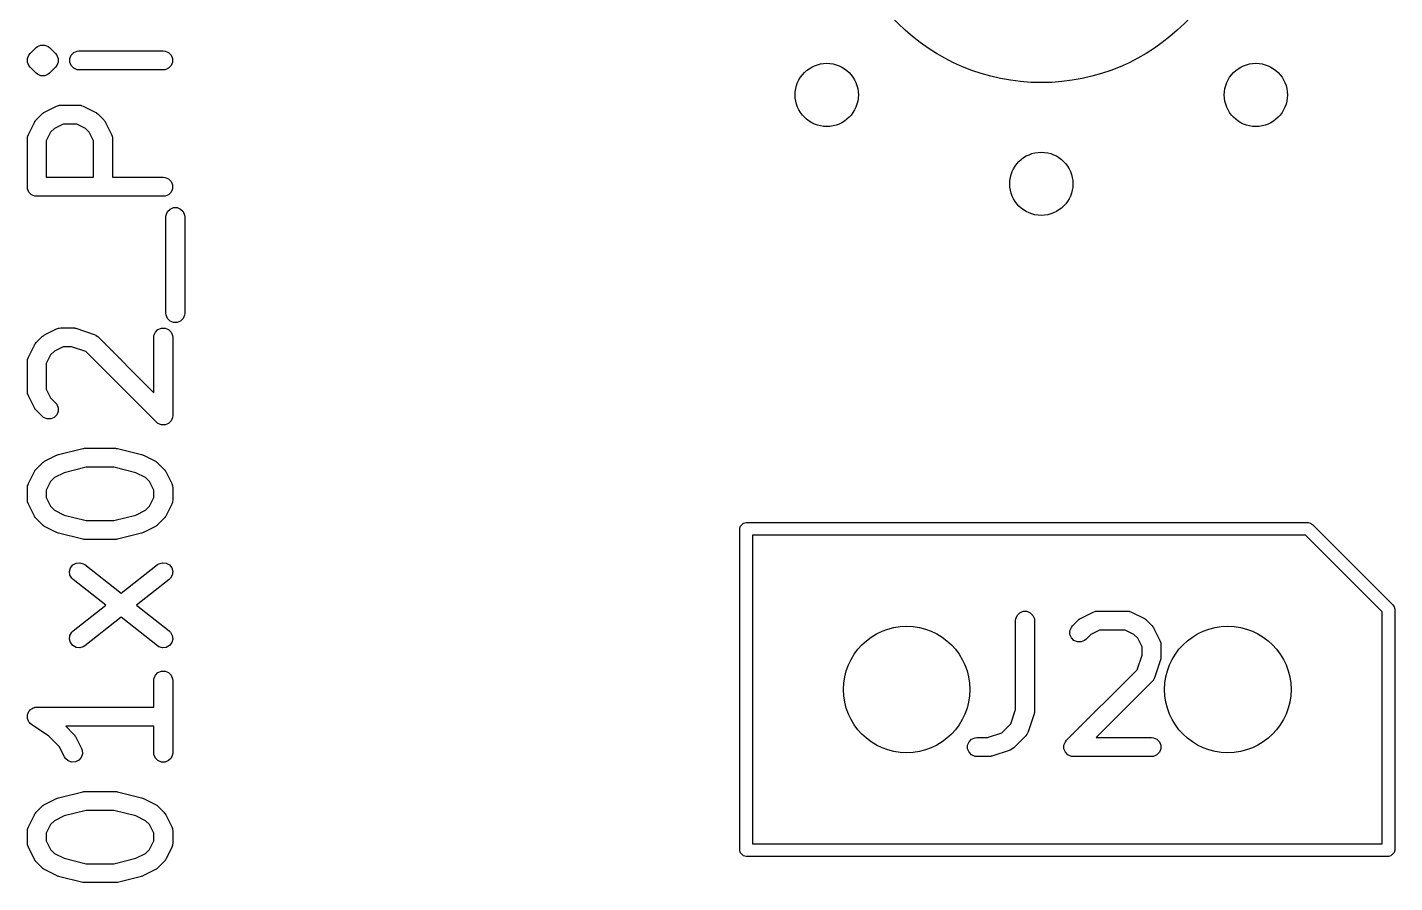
# Model space of a CAD drawing. Extents: x 2.68 to 10.38, y -4.66 to -2.29.
# Drawn here: x 2.6764 to 3.1022, y -2.8712 to -2.6048 of the extents above; entities that cross this region are included whole.
import ezdxf

# ---------------------------------------------------------------- set-up
doc = ezdxf.new("R2010")
doc.units = 0
doc.header["$MEASUREMENT"] = 0
doc.layers.add('BLACK', color=7, linetype='CONTINUOUS')

msp = doc.modelspace()

# ---------------------------------------------------------------- linework, layer by layer
at = {"layer": 'BLACK', "linetype": 'CONTINUOUS'}
for p, q in [((2.67643, -2.61453), (2.67687, -2.61347)), ((2.67687, -2.61347), (2.67724, -2.61302)), ((2.67724, -2.61302), (2.67911, -2.61115)), ((2.67911, -2.61115), (2.67956, -2.61078)), ((2.67956, -2.61078), (2.68062, -2.61034)), ((2.68062, -2.61034), (2.68177, -2.61034)), ((2.68177, -2.61034), (2.68284, -2.61078)), ((2.68284, -2.61078), (2.68329, -2.61115)), ((2.68329, -2.61115), (2.68516, -2.61302)), ((2.68516, -2.61302), (2.68553, -2.61347)), ((2.68553, -2.61347), (2.68567, -2.61381)), ((2.68567, -2.61381), (2.68597, -2.61453)), ((2.68955, -2.61453), (2.68999, -2.61347)), ((2.68999, -2.61347), (2.69081, -2.61266)), ((2.69081, -2.61266), (2.69187, -2.61221)), ((2.69187, -2.61221), (2.69245, -2.61216)), ((2.69245, -2.61216), (2.71869, -2.61216)), ((2.71869, -2.61216), (2.71927, -2.61221)), ((2.71927, -2.61221), (2.72033, -2.61266)), ((2.72033, -2.61266), (2.72115, -2.61347)), ((2.72115, -2.61347), (2.72159, -2.61453)), ((2.67643, -2.61569), (2.67643, -2.61453)), ((2.67687, -2.61675), (2.67643, -2.61569)), ((2.67724, -2.6172), (2.67687, -2.61675)), ((2.67911, -2.61907), (2.67724, -2.6172)), ((2.68516, -2.6172), (2.68329, -2.61907)), ((2.68553, -2.61675), (2.68516, -2.6172)), ((2.68597, -2.61569), (2.68553, -2.61675)), ((2.68597, -2.61453), (2.68597, -2.61569)), ((2.68955, -2.61569), (2.68955, -2.61453)), ((2.68999, -2.61675), (2.68955, -2.61569)), ((2.69081, -2.61757), (2.68999, -2.61675)), ((2.69187, -2.61801), (2.69081, -2.61757)), ((2.69245, -2.61806), (2.69187, -2.61801)), ((2.71869, -2.61806), (2.69245, -2.61806)), ((2.71927, -2.61801), (2.71869, -2.61806)), ((2.72033, -2.61757), (2.71927, -2.61801)), ((2.72115, -2.61675), (2.72033, -2.61757)), ((2.72159, -2.61569), (2.72115, -2.61675)), ((2.72159, -2.61453), (2.72159, -2.61569)), ((2.67956, -2.61944), (2.67911, -2.61907)), ((2.68062, -2.61988), (2.67956, -2.61944)), ((2.68177, -2.61988), (2.68062, -2.61988)), ((2.68062, -2.61988), (2.68062, -2.61988)), ((2.68284, -2.61944), (2.68177, -2.61988)), ((2.68329, -2.61907), (2.68284, -2.61944)), ((2.68135, -2.63147), (2.68143, -2.6314)), ((2.68143, -2.6314), (2.6815, -2.63137)), ((2.6815, -2.63137), (2.68175, -2.63122)), ((2.68175, -2.63122), (2.6855, -2.62934)), ((2.6855, -2.62934), (2.68604, -2.62914)), ((2.68604, -2.62914), (2.68615, -2.62913)), ((2.68615, -2.62913), (2.68625, -2.62909)), ((2.68625, -2.62909), (2.68682, -2.62903)), ((2.68682, -2.62903), (2.69245, -2.62903)), ((2.69245, -2.62903), (2.69302, -2.62909)), ((2.69302, -2.62909), (2.69312, -2.62913)), ((2.69312, -2.62913), (2.69323, -2.62914)), ((2.69323, -2.62914), (2.69377, -2.62934)), ((2.69377, -2.62934), (2.69752, -2.63122)), ((2.69752, -2.63122), (2.69776, -2.63137)), ((2.69776, -2.63137), (2.69784, -2.6314)), ((2.69784, -2.6314), (2.69792, -2.63147)), ((2.67668, -2.63816), (2.67856, -2.63441)), ((2.67856, -2.63441), (2.67871, -2.63416)), ((2.67871, -2.63416), (2.67874, -2.63409)), ((2.67874, -2.63409), (2.67881, -2.63401)), ((2.67881, -2.63401), (2.67887, -2.63392)), ((2.67887, -2.63392), (2.67892, -2.63387)), ((2.67892, -2.63387), (2.67911, -2.63365)), ((2.67911, -2.63365), (2.68099, -2.63177)), ((2.68099, -2.63177), (2.68121, -2.63158)), ((2.68121, -2.63158), (2.68126, -2.63153)), ((2.68126, -2.63153), (2.68135, -2.63147)), ((2.68752, -2.63494), (2.68482, -2.63628)), ((2.69175, -2.63494), (2.68752, -2.63494)), ((2.69445, -2.63628), (2.69175, -2.63494)), ((2.69792, -2.63147), (2.69801, -2.63153)), ((2.69801, -2.63153), (2.69806, -2.63158)), ((2.69806, -2.63158), (2.69828, -2.63177)), ((2.69828, -2.63177), (2.70016, -2.63365)), ((2.70016, -2.63365), (2.70034, -2.63387)), ((2.70034, -2.63387), (2.7004, -2.63392)), ((2.7004, -2.63392), (2.70046, -2.63401)), ((2.70046, -2.63401), (2.70053, -2.63409)), ((2.70053, -2.63409), (2.70056, -2.63416)), ((2.70056, -2.63416), (2.70071, -2.63441)), ((2.70071, -2.63441), (2.70259, -2.63816)), ((2.67637, -2.63948), (2.67643, -2.63891)), ((2.67637, -2.65448), (2.67637, -2.63948)), ((2.67643, -2.63891), (2.67647, -2.63881)), ((2.67647, -2.63881), (2.67648, -2.6387)), ((2.67648, -2.6387), (2.67668, -2.63816)), ((2.68363, -2.63748), (2.68228, -2.64018)), ((2.68482, -2.63628), (2.68363, -2.63748)), ((2.69564, -2.63748), (2.69445, -2.63628)), ((2.69699, -2.64018), (2.69564, -2.63748)), ((2.70259, -2.63816), (2.70279, -2.6387)), ((2.70279, -2.6387), (2.7028, -2.63881)), ((2.7028, -2.63881), (2.70284, -2.63891)), ((2.70284, -2.63891), (2.7029, -2.63948)), ((2.7029, -2.63948), (2.7029, -2.65153)), ((2.68228, -2.64018), (2.68228, -2.65153)), ((2.69699, -2.65153), (2.69699, -2.64018)), ((2.68228, -2.65153), (2.69699, -2.65153)), ((2.7029, -2.65153), (2.71869, -2.65153)), ((2.71869, -2.65153), (2.71927, -2.65158)), ((2.71927, -2.65158), (2.72033, -2.65203)), ((2.72033, -2.65203), (2.72115, -2.65284)), ((2.67643, -2.65506), (2.67637, -2.65448)), ((2.67687, -2.65612), (2.67643, -2.65506)), ((2.67768, -2.65694), (2.67687, -2.65612)), ((2.67875, -2.65738), (2.67768, -2.65694)), ((2.72033, -2.65694), (2.71927, -2.65738)), ((2.72115, -2.65612), (2.72033, -2.65694)), ((2.72115, -2.65284), (2.72159, -2.6539)), ((2.72159, -2.65506), (2.72115, -2.65612)), ((2.72159, -2.6539), (2.72159, -2.65506)), ((2.67932, -2.65743), (2.67875, -2.65738)), ((2.71869, -2.65743), (2.67932, -2.65743)), ((2.71927, -2.65738), (2.71869, -2.65743)), ((2.7208, -2.6614), (2.72187, -2.66096)), ((2.72187, -2.66096), (2.72302, -2.66096)), ((2.72302, -2.66096), (2.72408, -2.6614)), ((2.71949, -2.66385), (2.71955, -2.66328)), ((2.71949, -2.69385), (2.71949, -2.66385)), ((2.71955, -2.66328), (2.71999, -2.66221)), ((2.71999, -2.66221), (2.7208, -2.6614)), ((2.72408, -2.6614), (2.7249, -2.66221)), ((2.7249, -2.66221), (2.72534, -2.66328)), ((2.72534, -2.66328), (2.7254, -2.66385)), ((2.7254, -2.66385), (2.7254, -2.69385)), ((2.71955, -2.69443), (2.71949, -2.69385)), ((2.71999, -2.69549), (2.71955, -2.69443)), ((2.72534, -2.69443), (2.7249, -2.69549)), ((2.7254, -2.69385), (2.72534, -2.69443)), ((2.68175, -2.70058), (2.6855, -2.69871)), ((2.6855, -2.69871), (2.68604, -2.6985)), ((2.68604, -2.6985), (2.68615, -2.69849)), ((2.68615, -2.69849), (2.68625, -2.69845)), ((2.68625, -2.69845), (2.68682, -2.6984)), ((2.68682, -2.6984), (2.69057, -2.6984)), ((2.69057, -2.6984), (2.69086, -2.69843)), ((2.69086, -2.69843), (2.69094, -2.69842)), ((2.69094, -2.69842), (2.69104, -2.69844)), ((2.69104, -2.69844), (2.69115, -2.69845)), ((2.69115, -2.69845), (2.69122, -2.69848)), ((2.69122, -2.69848), (2.69151, -2.69855)), ((2.69151, -2.69855), (2.69713, -2.70042)), ((2.71624, -2.69971), (2.71705, -2.69889)), ((2.71705, -2.69889), (2.71812, -2.69845)), ((2.71812, -2.69845), (2.71927, -2.69845)), ((2.71927, -2.69845), (2.72033, -2.69889)), ((2.7208, -2.69631), (2.71999, -2.69549)), ((2.72033, -2.69889), (2.72115, -2.69971)), ((2.72187, -2.69675), (2.7208, -2.69631)), ((2.72302, -2.69675), (2.72187, -2.69675)), ((2.72408, -2.69631), (2.72302, -2.69675)), ((2.7249, -2.69549), (2.72408, -2.69631)), ((2.67668, -2.70753), (2.67856, -2.70378)), ((2.67856, -2.70378), (2.67871, -2.70353)), ((2.67871, -2.70353), (2.67874, -2.70346)), ((2.67874, -2.70346), (2.67881, -2.70338)), ((2.67881, -2.70338), (2.67887, -2.70329)), ((2.67887, -2.70329), (2.67892, -2.70324)), ((2.67892, -2.70324), (2.67911, -2.70301)), ((2.67911, -2.70301), (2.68099, -2.70114)), ((2.68099, -2.70114), (2.68121, -2.70095)), ((2.68121, -2.70095), (2.68126, -2.70089)), ((2.68126, -2.70089), (2.68135, -2.70084)), ((2.68135, -2.70084), (2.68143, -2.70077)), ((2.68143, -2.70077), (2.6815, -2.70074)), ((2.6815, -2.70074), (2.68175, -2.70058)), ((2.69713, -2.70042), (2.69766, -2.70066)), ((2.69766, -2.70066), (2.69774, -2.70073)), ((2.69774, -2.70073), (2.69784, -2.70077)), ((2.69784, -2.70077), (2.69828, -2.70114)), ((2.69828, -2.70114), (2.71574, -2.71859)), ((2.71574, -2.70135), (2.7158, -2.70077)), ((2.71574, -2.71859), (2.71574, -2.70135)), ((2.7158, -2.70077), (2.71624, -2.69971)), ((2.72115, -2.69971), (2.72159, -2.70077)), ((2.72159, -2.70077), (2.72165, -2.70135)), ((2.72165, -2.70135), (2.72165, -2.72572)), ((2.67648, -2.70807), (2.67668, -2.70753)), ((2.68363, -2.70685), (2.68228, -2.70955)), ((2.68482, -2.70565), (2.68363, -2.70685)), ((2.68752, -2.7043), (2.68482, -2.70565)), ((2.69009, -2.7043), (2.68752, -2.7043)), ((2.6946, -2.70581), (2.69009, -2.7043)), ((2.71661, -2.72781), (2.6946, -2.70581)), ((2.67637, -2.70885), (2.67643, -2.70827)), ((2.67637, -2.71822), (2.67637, -2.70885)), ((2.67643, -2.70827), (2.67647, -2.70817)), ((2.67647, -2.70817), (2.67648, -2.70807)), ((2.68228, -2.70955), (2.68228, -2.71753)), ((2.67643, -2.7188), (2.67637, -2.71822)), ((2.67647, -2.7189), (2.67643, -2.7188)), ((2.67648, -2.719), (2.67647, -2.7189)), ((2.67668, -2.71954), (2.67648, -2.719)), ((2.67856, -2.72329), (2.67668, -2.71954)), ((2.68228, -2.71753), (2.68363, -2.72022)), ((2.68363, -2.72022), (2.68516, -2.72176)), ((2.67871, -2.72354), (2.67856, -2.72329)), ((2.67874, -2.72361), (2.67871, -2.72354)), ((2.67881, -2.72369), (2.67874, -2.72361)), ((2.67887, -2.72378), (2.67881, -2.72369)), ((2.67892, -2.72383), (2.67887, -2.72378)), ((2.67911, -2.72406), (2.67892, -2.72383)), ((2.68099, -2.72593), (2.67911, -2.72406)), ((2.68516, -2.72176), (2.68553, -2.72221)), ((2.68553, -2.72221), (2.68597, -2.72327)), ((2.68597, -2.72442), (2.68553, -2.72549)), ((2.68597, -2.72327), (2.68597, -2.72442)), ((2.68143, -2.7263), (2.68099, -2.72593)), ((2.6825, -2.72674), (2.68143, -2.7263)), ((2.68365, -2.72674), (2.6825, -2.72674)), ((2.68471, -2.7263), (2.68365, -2.72674)), ((2.68553, -2.72549), (2.68471, -2.7263)), ((2.71705, -2.72818), (2.71661, -2.72781)), ((2.71781, -2.72849), (2.71705, -2.72818)), ((2.71812, -2.72862), (2.71781, -2.72849)), ((2.71927, -2.72862), (2.71812, -2.72862)), ((2.71812, -2.72862), (2.71812, -2.72862)), ((2.72033, -2.72818), (2.71927, -2.72862)), ((2.72115, -2.72736), (2.72033, -2.72818)), ((2.72146, -2.72661), (2.72115, -2.72736)), ((2.72159, -2.7263), (2.72146, -2.72661)), ((2.72165, -2.72572), (2.72159, -2.7263)), ((2.68606, -2.73787), (2.68611, -2.73786)), ((2.68611, -2.73786), (2.69361, -2.73598)), ((2.69361, -2.73598), (2.69371, -2.73597)), ((2.69371, -2.73597), (2.69375, -2.73595)), ((2.69375, -2.73595), (2.69396, -2.73593)), ((2.69396, -2.73593), (2.69418, -2.7359)), ((2.69418, -2.7359), (2.69422, -2.7359)), ((2.69422, -2.7359), (2.69432, -2.73589)), ((2.69432, -2.73589), (2.7037, -2.73589)), ((2.7037, -2.73589), (2.7038, -2.7359)), ((2.7038, -2.7359), (2.70384, -2.7359)), ((2.70384, -2.7359), (2.70405, -2.73593)), ((2.70405, -2.73593), (2.70427, -2.73595)), ((2.70427, -2.73595), (2.70431, -2.73597)), ((2.70431, -2.73597), (2.70441, -2.73598)), ((2.70441, -2.73598), (2.71191, -2.73786)), ((2.71191, -2.73786), (2.71195, -2.73787)), ((2.67911, -2.74238), (2.68099, -2.74051)), ((2.68099, -2.74051), (2.68121, -2.74032)), ((2.68121, -2.74032), (2.68126, -2.74026)), ((2.68126, -2.74026), (2.68135, -2.74021)), ((2.68135, -2.74021), (2.68143, -2.74014)), ((2.68143, -2.74014), (2.6815, -2.74011)), ((2.6815, -2.74011), (2.68175, -2.73995)), ((2.68175, -2.73995), (2.6855, -2.73808)), ((2.6855, -2.73808), (2.68554, -2.73806)), ((2.68554, -2.73806), (2.68556, -2.73805)), ((2.68556, -2.73805), (2.6858, -2.73796)), ((2.6858, -2.73796), (2.68604, -2.73787)), ((2.68604, -2.73787), (2.68606, -2.73787)), ((2.69469, -2.7418), (2.68785, -2.74351)), ((2.70333, -2.7418), (2.69469, -2.7418)), ((2.71016, -2.74351), (2.70333, -2.7418)), ((2.71195, -2.73787), (2.71197, -2.73787)), ((2.71197, -2.73787), (2.71221, -2.73796)), ((2.71221, -2.73796), (2.71246, -2.73805)), ((2.71246, -2.73805), (2.71247, -2.73806)), ((2.71247, -2.73806), (2.71252, -2.73808)), ((2.71252, -2.73808), (2.71626, -2.73995)), ((2.71626, -2.73995), (2.71651, -2.74011)), ((2.71651, -2.74011), (2.71658, -2.74014)), ((2.71658, -2.74014), (2.71667, -2.74021)), ((2.71667, -2.74021), (2.71675, -2.74026)), ((2.71675, -2.74026), (2.71681, -2.74032)), ((2.71681, -2.74032), (2.71703, -2.74051)), ((2.71703, -2.74051), (2.71891, -2.74238)), ((2.67668, -2.7469), (2.67856, -2.74315)), ((2.67856, -2.74315), (2.67871, -2.7429)), ((2.67871, -2.7429), (2.67874, -2.74283)), ((2.67874, -2.74283), (2.67881, -2.74275)), ((2.67881, -2.74275), (2.67887, -2.74266)), ((2.67887, -2.74266), (2.67892, -2.74261)), ((2.67892, -2.74261), (2.67911, -2.74238)), ((2.68363, -2.74622), (2.68228, -2.74892)), ((2.68482, -2.74502), (2.68363, -2.74622)), ((2.68785, -2.74351), (2.68482, -2.74502)), ((2.71319, -2.74502), (2.71016, -2.74351)), ((2.71439, -2.74622), (2.71319, -2.74502)), ((2.71574, -2.74892), (2.71439, -2.74622)), ((2.71891, -2.74238), (2.71909, -2.74261)), ((2.71909, -2.74261), (2.71915, -2.74266)), ((2.71915, -2.74266), (2.71921, -2.74275)), ((2.71921, -2.74275), (2.71927, -2.74283)), ((2.71927, -2.74283), (2.7193, -2.7429)), ((2.7193, -2.7429), (2.71946, -2.74315)), ((2.71946, -2.74315), (2.72133, -2.7469)), ((2.67637, -2.74822), (2.67643, -2.74764)), ((2.67637, -2.75197), (2.67637, -2.74822)), ((2.67643, -2.74764), (2.67647, -2.74754)), ((2.67647, -2.74754), (2.67648, -2.74744)), ((2.67648, -2.74744), (2.67668, -2.7469)), ((2.68228, -2.74892), (2.68228, -2.75127)), ((2.71574, -2.75127), (2.71574, -2.74892)), ((2.72133, -2.7469), (2.72154, -2.74744)), ((2.72154, -2.74744), (2.72155, -2.74754)), ((2.72155, -2.74754), (2.72159, -2.74764)), ((2.72159, -2.74764), (2.72165, -2.74822)), ((2.72165, -2.74822), (2.72165, -2.75197)), ((2.67643, -2.75254), (2.67637, -2.75197)), ((2.67647, -2.75264), (2.67643, -2.75254)), ((2.67648, -2.75275), (2.67647, -2.75264)), ((2.67668, -2.75329), (2.67648, -2.75275)), ((2.67856, -2.75704), (2.67668, -2.75329)), ((2.68228, -2.75127), (2.68363, -2.75397)), ((2.68363, -2.75397), (2.68482, -2.75517)), ((2.71319, -2.75517), (2.71439, -2.75397)), ((2.71439, -2.75397), (2.71574, -2.75127)), ((2.72133, -2.75329), (2.71946, -2.75704)), ((2.72154, -2.75275), (2.72133, -2.75329)), ((2.72155, -2.75264), (2.72154, -2.75275)), ((2.72159, -2.75254), (2.72155, -2.75264)), ((2.72165, -2.75197), (2.72159, -2.75254)), ((2.67871, -2.75729), (2.67856, -2.75704)), ((2.67874, -2.75736), (2.67871, -2.75729)), ((2.67881, -2.75744), (2.67874, -2.75736)), ((2.67887, -2.75753), (2.67881, -2.75744)), ((2.67892, -2.75758), (2.67887, -2.75753)), ((2.67911, -2.75781), (2.67892, -2.75758)), ((2.68099, -2.75968), (2.67911, -2.75781)), ((2.68482, -2.75517), (2.68785, -2.75668)), ((2.68785, -2.75668), (2.69469, -2.75839)), ((2.69469, -2.75839), (2.70333, -2.75839)), ((2.70333, -2.75839), (2.71016, -2.75668)), ((2.71016, -2.75668), (2.71319, -2.75517)), ((2.71891, -2.75781), (2.71703, -2.75968)), ((2.71909, -2.75758), (2.71891, -2.75781)), ((2.71915, -2.75753), (2.71909, -2.75758)), ((2.71921, -2.75744), (2.71915, -2.75753)), ((2.71927, -2.75736), (2.71921, -2.75744)), ((2.7193, -2.75729), (2.71927, -2.75736)), ((2.71946, -2.75704), (2.7193, -2.75729)), ((2.89944, -2.7592), (2.9002, -2.75906)), ((2.9002, -2.75906), (3.0752, -2.75906)), ((3.0752, -2.75906), (3.07595, -2.7592)), ((2.68121, -2.75987), (2.68099, -2.75968)), ((2.68126, -2.75993), (2.68121, -2.75987)), ((2.68135, -2.75998), (2.68126, -2.75993)), ((2.68143, -2.76005), (2.68135, -2.75998)), ((2.6815, -2.76008), (2.68143, -2.76005)), ((2.68175, -2.76023), (2.6815, -2.76008)), ((2.6855, -2.76211), (2.68175, -2.76023)), ((2.68554, -2.76212), (2.6855, -2.76211)), ((2.68556, -2.76214), (2.68554, -2.76212)), ((2.6858, -2.76222), (2.68556, -2.76214)), ((2.68604, -2.76232), (2.6858, -2.76222)), ((2.68606, -2.76232), (2.68604, -2.76232)), ((2.68611, -2.76233), (2.68606, -2.76232)), ((2.69361, -2.76421), (2.68611, -2.76233)), ((2.71191, -2.76233), (2.70441, -2.76421)), ((2.71195, -2.76232), (2.71191, -2.76233)), ((2.71197, -2.76232), (2.71195, -2.76232)), ((2.71221, -2.76222), (2.71197, -2.76232)), ((2.71246, -2.76214), (2.71221, -2.76222)), ((2.71247, -2.76212), (2.71246, -2.76214)), ((2.71252, -2.76211), (2.71247, -2.76212)), ((2.71626, -2.76023), (2.71252, -2.76211)), ((2.71651, -2.76008), (2.71626, -2.76023)), ((2.71658, -2.76005), (2.71651, -2.76008)), ((2.71667, -2.75998), (2.71658, -2.76005)), ((2.71675, -2.75993), (2.71667, -2.75998)), ((2.71681, -2.75987), (2.71675, -2.75993)), ((2.71703, -2.75968), (2.71681, -2.75987)), ((2.89823, -2.76102), (2.89838, -2.76027)), ((2.89823, -2.86102), (2.89823, -2.76102)), ((2.89838, -2.76027), (2.89944, -2.7592)), ((2.90217, -2.76299), (2.90217, -2.85906)), ((3.07438, -2.76299), (2.90217, -2.76299)), ((3.09823, -2.78684), (3.07438, -2.76299)), ((3.07595, -2.7592), (3.07659, -2.75963)), ((3.07659, -2.75963), (3.10159, -2.78463)), ((2.69371, -2.76422), (2.69361, -2.76421)), ((2.69375, -2.76424), (2.69371, -2.76422)), ((2.69396, -2.76426), (2.69375, -2.76424)), ((2.69418, -2.76429), (2.69396, -2.76426)), ((2.69422, -2.76429), (2.69418, -2.76429)), ((2.69432, -2.7643), (2.69422, -2.76429)), ((2.7037, -2.7643), (2.69432, -2.7643)), ((2.7038, -2.76429), (2.7037, -2.7643)), ((2.70384, -2.76429), (2.7038, -2.76429)), ((2.70405, -2.76426), (2.70384, -2.76429)), ((2.70427, -2.76424), (2.70405, -2.76426)), ((2.70431, -2.76422), (2.70427, -2.76424)), ((2.70441, -2.76421), (2.70431, -2.76422)), ((2.69053, -2.77222), (2.69153, -2.77166)), ((2.69153, -2.77166), (2.69267, -2.77152)), ((2.69267, -2.77152), (2.69378, -2.77183)), ((2.69378, -2.77183), (2.69427, -2.77214)), ((2.71687, -2.77214), (2.71736, -2.77183)), ((2.71736, -2.77183), (2.71847, -2.77152)), ((2.71847, -2.77152), (2.71961, -2.77166)), ((2.71961, -2.77166), (2.72061, -2.77222)), ((2.6895, -2.77424), (2.68981, -2.77313)), ((2.68964, -2.77538), (2.6895, -2.77424)), ((2.6902, -2.77639), (2.68964, -2.77538)), ((2.68981, -2.77313), (2.69053, -2.77222)), ((2.69427, -2.77214), (2.70557, -2.78102)), ((2.70557, -2.78102), (2.71687, -2.77214)), ((2.72061, -2.77222), (2.72133, -2.77313)), ((2.7215, -2.77538), (2.72094, -2.77639)), ((2.72133, -2.77313), (2.72164, -2.77424)), ((2.72164, -2.77424), (2.7215, -2.77538)), ((2.69062, -2.77679), (2.6902, -2.77639)), ((2.70079, -2.78478), (2.69062, -2.77679)), ((2.72052, -2.77679), (2.71035, -2.78478)), ((2.72094, -2.77639), (2.72052, -2.77679)), ((3.10159, -2.78463), (3.10202, -2.78527)), ((2.69062, -2.79277), (2.70079, -2.78478)), ((2.70557, -2.78853), (2.69427, -2.79741)), ((2.71687, -2.79741), (2.70557, -2.78853)), ((2.71035, -2.78478), (2.72052, -2.79277)), ((2.98418, -2.78898), (2.98462, -2.78792)), ((2.98462, -2.78792), (2.98543, -2.7871)), ((2.98543, -2.7871), (2.9865, -2.78666)), ((2.9865, -2.78666), (2.98765, -2.78666)), ((2.98765, -2.78666), (2.98871, -2.7871)), ((2.98871, -2.7871), (2.98953, -2.78792)), ((2.98953, -2.78792), (2.98997, -2.78898)), ((3.00418, -2.78898), (3.00425, -2.78895)), ((3.00425, -2.78895), (3.0045, -2.78879)), ((3.0045, -2.78879), (3.00825, -2.78692)), ((3.00825, -2.78692), (3.00879, -2.78671)), ((3.00879, -2.78671), (3.0089, -2.7867)), ((3.0089, -2.7867), (3.00899, -2.78666)), ((3.00899, -2.78666), (3.00957, -2.78661)), ((3.00957, -2.78661), (3.01894, -2.78661)), ((3.01894, -2.78661), (3.01952, -2.78666)), ((3.01952, -2.78666), (3.01962, -2.7867)), ((3.01962, -2.7867), (3.01972, -2.78671)), ((3.01972, -2.78671), (3.02026, -2.78692)), ((3.02026, -2.78692), (3.02401, -2.78879)), ((3.02401, -2.78879), (3.02426, -2.78895)), ((3.02426, -2.78895), (3.02433, -2.78898)), ((3.09823, -2.85906), (3.09823, -2.78684)), ((3.10202, -2.78527), (3.10217, -2.78602)), ((3.10217, -2.78602), (3.10217, -2.86102)), ((2.68964, -2.79417), (2.6902, -2.79317)), ((2.6902, -2.79317), (2.69062, -2.79277)), ((2.72052, -2.79277), (2.72094, -2.79317)), ((2.72094, -2.79317), (2.7215, -2.79417)), ((2.98412, -2.78956), (2.98418, -2.78898)), ((2.98412, -2.8172), (2.98412, -2.78956)), ((2.98997, -2.78898), (2.99003, -2.78956)), ((2.99003, -2.78956), (2.99003, -2.81768)), ((3.00105, -2.79273), (3.00149, -2.79167)), ((3.00105, -2.79389), (3.00105, -2.79273)), ((3.00149, -2.79167), (3.00186, -2.79122)), ((3.00186, -2.79122), (3.00373, -2.78935)), ((3.00373, -2.78935), (3.00396, -2.78916)), ((3.00396, -2.78916), (3.00401, -2.7891)), ((3.00401, -2.7891), (3.0041, -2.78905)), ((3.0041, -2.78905), (3.00418, -2.78898)), ((3.01027, -2.79251), (3.00757, -2.79386)), ((3.01825, -2.79251), (3.01027, -2.79251)), ((3.02094, -2.79386), (3.01825, -2.79251)), ((3.02433, -2.78898), (3.02442, -2.78905)), ((3.02442, -2.78905), (3.0245, -2.7891)), ((3.0245, -2.7891), (3.02456, -2.78916)), ((3.02456, -2.78916), (3.02478, -2.78935)), ((3.02478, -2.78935), (3.02666, -2.79122)), ((3.02666, -2.79122), (3.02684, -2.79145)), ((3.02684, -2.79145), (3.0269, -2.7915)), ((3.0269, -2.7915), (3.02696, -2.79159)), ((3.02696, -2.79159), (3.02702, -2.79167)), ((3.02702, -2.79167), (3.02705, -2.79174)), ((3.02705, -2.79174), (3.02721, -2.79199)), ((3.02721, -2.79199), (3.02908, -2.79574)), ((2.6895, -2.79531), (2.68964, -2.79417)), ((2.68981, -2.79642), (2.6895, -2.79531)), ((2.69053, -2.79733), (2.68981, -2.79642)), ((2.69153, -2.79789), (2.69053, -2.79733)), ((2.69427, -2.79741), (2.69378, -2.79772)), ((2.71736, -2.79772), (2.71687, -2.79741)), ((2.72061, -2.79733), (2.71961, -2.79789)), ((2.72133, -2.79642), (2.72061, -2.79733)), ((2.72164, -2.79531), (2.72133, -2.79642)), ((2.7215, -2.79417), (2.72164, -2.79531)), ((3.00149, -2.79495), (3.00105, -2.79389)), ((3.00231, -2.79576), (3.00149, -2.79495)), ((3.00337, -2.79621), (3.00231, -2.79576)), ((3.00452, -2.79621), (3.00337, -2.79621)), ((3.00559, -2.79576), (3.00452, -2.79621)), ((3.00603, -2.7954), (3.00559, -2.79576)), ((3.00757, -2.79386), (3.00603, -2.7954)), ((3.02214, -2.79506), (3.02094, -2.79386)), ((3.02349, -2.79776), (3.02214, -2.79506)), ((3.02908, -2.79574), (3.02929, -2.79628)), ((3.02929, -2.79628), (3.0293, -2.79638)), ((3.0293, -2.79638), (3.02934, -2.79648)), ((3.02934, -2.79648), (3.0294, -2.79706)), ((3.0294, -2.79706), (3.0294, -2.80081)), ((2.69267, -2.79803), (2.69153, -2.79789)), ((2.69378, -2.79772), (2.69267, -2.79803)), ((2.71847, -2.79803), (2.71736, -2.79772)), ((2.71961, -2.79789), (2.71847, -2.79803)), ((3.02199, -2.80484), (3.02349, -2.80033)), ((3.02349, -2.80033), (3.02349, -2.79776)), ((3.02931, -2.80146), (3.02924, -2.80174)), ((3.02934, -2.80138), (3.02931, -2.80146)), ((3.02935, -2.80128), (3.02934, -2.80138)), ((3.02937, -2.80118), (3.02935, -2.80128)), ((3.0294, -2.80081), (3.02937, -2.8011)), ((3.02937, -2.8011), (3.02937, -2.80118)), ((2.71624, -2.80657), (2.71705, -2.80576)), ((2.71705, -2.80576), (2.71812, -2.80532)), ((2.71812, -2.80532), (2.71927, -2.80532)), ((2.71927, -2.80532), (2.72033, -2.80576)), ((2.72033, -2.80576), (2.72115, -2.80657)), ((2.99998, -2.82684), (3.02199, -2.80484)), ((3.02924, -2.80174), (3.02737, -2.80737)), ((2.71574, -2.80821), (2.7158, -2.80764)), ((2.71574, -2.81651), (2.71574, -2.80821)), ((2.7158, -2.80764), (2.71624, -2.80657)), ((2.72115, -2.80657), (2.72159, -2.80764)), ((2.72159, -2.80764), (2.72165, -2.80821)), ((2.72165, -2.80821), (2.72165, -2.83071)), ((3.02666, -2.80852), (3.0092, -2.82598)), ((3.02702, -2.80807), (3.02666, -2.80852)), ((3.02706, -2.80798), (3.02702, -2.80807)), ((3.02713, -2.80789), (3.02706, -2.80798)), ((3.02737, -2.80737), (3.02713, -2.80789)), ((2.67643, -2.81888), (2.67654, -2.81862)), ((2.67654, -2.81862), (2.67659, -2.81833)), ((2.67659, -2.81833), (2.67676, -2.81809)), ((2.67676, -2.81809), (2.67687, -2.81782)), ((2.67687, -2.81782), (2.67707, -2.81761)), ((2.67707, -2.81761), (2.67723, -2.81737)), ((2.67723, -2.81737), (2.67748, -2.81721)), ((2.67748, -2.81721), (2.67768, -2.817)), ((2.67768, -2.817), (2.67795, -2.81689)), ((2.67795, -2.81689), (2.67819, -2.81673)), ((2.67819, -2.81673), (2.67848, -2.81668)), ((2.67848, -2.81668), (2.67875, -2.81656)), ((2.67875, -2.81656), (2.67932, -2.81651)), ((2.67932, -2.81651), (2.67932, -2.81651)), ((2.67932, -2.81651), (2.67932, -2.81651)), ((2.67932, -2.81651), (2.67932, -2.81651)), ((2.67932, -2.81651), (2.71574, -2.81651)), ((2.98262, -2.82171), (2.98412, -2.8172)), ((2.98987, -2.81862), (2.988, -2.82424)), ((2.98994, -2.81833), (2.98987, -2.81862)), ((2.98997, -2.81826), (2.98994, -2.81833)), ((2.98998, -2.81815), (2.98997, -2.81826)), ((2.99, -2.81805), (2.98998, -2.81815)), ((2.99003, -2.81768), (2.99, -2.81797)), ((2.99, -2.81797), (2.99, -2.81805)), ((2.67637, -2.81946), (2.67643, -2.81918)), ((2.67643, -2.81975), (2.67637, -2.81946)), ((2.67643, -2.81918), (2.67643, -2.81888)), ((2.67643, -2.82004), (2.67643, -2.81975)), ((2.67654, -2.82031), (2.67643, -2.82004)), ((2.6766, -2.82059), (2.67654, -2.82031)), ((2.67676, -2.82083), (2.6766, -2.82059)), ((2.67687, -2.8211), (2.67676, -2.82083)), ((2.67708, -2.82131), (2.67687, -2.8211)), ((2.67724, -2.82155), (2.67708, -2.82131)), ((2.67768, -2.82191), (2.67724, -2.82155)), ((2.67768, -2.82192), (2.67768, -2.82191)), ((2.67769, -2.82192), (2.67768, -2.82192)), ((2.67768, -2.82192), (2.67768, -2.82192)), ((2.68307, -2.8255), (2.67769, -2.82192)), ((2.71574, -2.82241), (2.68833, -2.82241)), ((2.68833, -2.82241), (2.69079, -2.82487)), ((2.71574, -2.83071), (2.71574, -2.82241)), ((2.97985, -2.82447), (2.98262, -2.82171)), ((2.68627, -2.82871), (2.68307, -2.8255)), ((2.69079, -2.82487), (2.69097, -2.8251)), ((2.69097, -2.8251), (2.69103, -2.82515)), ((2.69103, -2.82515), (2.69109, -2.82524)), ((2.69109, -2.82524), (2.69115, -2.82532)), ((2.69115, -2.82532), (2.69118, -2.82539)), ((2.69118, -2.82539), (2.69134, -2.82564)), ((2.69134, -2.82564), (2.69321, -2.82939)), ((2.96962, -2.82729), (2.97043, -2.82647)), ((2.97043, -2.82647), (2.9715, -2.82603)), ((2.9715, -2.82603), (2.97208, -2.82598)), ((2.97208, -2.82598), (2.97535, -2.82598)), ((2.97535, -2.82598), (2.97985, -2.82447)), ((2.98729, -2.82539), (2.98354, -2.82914)), ((2.98765, -2.82495), (2.98729, -2.82539)), ((2.98769, -2.82485), (2.98765, -2.82495)), ((2.98776, -2.82477), (2.98769, -2.82485)), ((2.988, -2.82424), (2.98776, -2.82477)), ((2.99962, -2.82729), (2.99998, -2.82684)), ((3.0092, -2.82598), (3.02644, -2.82598)), ((3.02644, -2.82598), (3.02702, -2.82603)), ((3.02702, -2.82603), (3.02808, -2.82647)), ((3.02808, -2.82647), (3.0289, -2.82729)), ((2.68793, -2.83203), (2.68627, -2.82871)), ((2.6935, -2.83108), (2.69314, -2.83217)), ((2.69321, -2.82939), (2.69342, -2.82993)), ((2.69342, -2.82993), (2.6935, -2.83108)), ((2.7158, -2.83128), (2.71574, -2.83071)), ((2.71624, -2.83235), (2.7158, -2.83128)), ((2.72159, -2.83128), (2.72115, -2.83235)), ((2.72165, -2.83071), (2.72159, -2.83128)), ((2.96918, -2.82835), (2.96962, -2.82729)), ((2.96918, -2.82951), (2.96918, -2.82835)), ((2.96962, -2.83057), (2.96918, -2.82951)), ((2.97043, -2.83139), (2.96962, -2.83057)), ((2.9715, -2.83183), (2.97043, -2.83139)), ((2.98238, -2.82986), (2.97676, -2.83173)), ((2.98291, -2.82962), (2.98238, -2.82986)), ((2.98299, -2.82955), (2.98291, -2.82962)), ((2.98309, -2.82951), (2.98299, -2.82955)), ((2.98354, -2.82914), (2.98309, -2.82951)), ((2.99918, -2.82835), (2.99962, -2.82729)), ((2.99918, -2.82951), (2.99918, -2.82835)), ((2.99962, -2.83057), (2.99918, -2.82951)), ((3.00043, -2.83139), (2.99962, -2.83057)), ((3.0015, -2.83183), (3.00043, -2.83139)), ((3.02808, -2.83139), (3.02702, -2.83183)), ((3.0289, -2.83057), (3.02808, -2.83139)), ((3.0289, -2.82729), (3.02934, -2.82835)), ((3.02934, -2.82951), (3.0289, -2.83057)), ((3.02934, -2.82835), (3.02934, -2.82951)), ((2.68824, -2.83252), (2.68793, -2.83203)), ((2.68911, -2.83327), (2.68824, -2.83252)), ((2.6902, -2.83364), (2.68911, -2.83327)), ((2.69135, -2.83356), (2.6902, -2.83364)), ((2.69238, -2.83304), (2.69135, -2.83356)), ((2.69314, -2.83217), (2.69238, -2.83304)), ((2.71705, -2.83316), (2.71624, -2.83235)), ((2.71812, -2.8336), (2.71705, -2.83316)), ((2.71927, -2.8336), (2.71812, -2.8336)), ((2.72033, -2.83316), (2.71927, -2.8336)), ((2.72115, -2.83235), (2.72033, -2.83316)), ((2.97208, -2.83188), (2.9715, -2.83183)), ((2.97582, -2.83188), (2.97208, -2.83188)), ((2.97612, -2.83185), (2.97582, -2.83188)), ((2.97619, -2.83186), (2.97612, -2.83185)), ((2.9763, -2.83184), (2.97619, -2.83186)), ((2.9764, -2.83183), (2.9763, -2.83184)), ((2.97647, -2.8318), (2.9764, -2.83183)), ((2.97676, -2.83173), (2.97647, -2.8318)), ((3.00207, -2.83188), (3.0015, -2.83183)), ((3.02644, -2.83188), (3.00207, -2.83188)), ((3.02702, -2.83183), (3.02644, -2.83188)), ((2.68611, -2.84472), (2.69361, -2.84284)), ((2.69361, -2.84284), (2.69371, -2.84283)), ((2.69371, -2.84283), (2.69375, -2.84281)), ((2.69375, -2.84281), (2.69396, -2.84279)), ((2.69396, -2.84279), (2.69418, -2.84276)), ((2.69418, -2.84276), (2.69422, -2.84276)), ((2.69422, -2.84276), (2.69432, -2.84275)), ((2.69432, -2.84275), (2.7037, -2.84275)), ((2.7037, -2.84275), (2.7038, -2.84276)), ((2.7038, -2.84276), (2.70384, -2.84276)), ((2.70384, -2.84276), (2.70405, -2.84279)), ((2.70405, -2.84279), (2.70427, -2.84281)), ((2.70427, -2.84281), (2.70431, -2.84283)), ((2.70431, -2.84283), (2.70441, -2.84284)), ((2.70441, -2.84284), (2.71191, -2.84472)), ((2.67911, -2.84924), (2.68099, -2.84737)), ((2.68099, -2.84737), (2.68121, -2.84718)), ((2.68121, -2.84718), (2.68126, -2.84712)), ((2.68126, -2.84712), (2.68135, -2.84707)), ((2.68135, -2.84707), (2.68143, -2.847)), ((2.68143, -2.847), (2.6815, -2.84697)), ((2.6815, -2.84697), (2.68175, -2.84682)), ((2.68175, -2.84682), (2.6855, -2.84494)), ((2.6855, -2.84494), (2.68554, -2.84492)), ((2.68554, -2.84492), (2.68556, -2.84491)), ((2.68556, -2.84491), (2.6858, -2.84483)), ((2.6858, -2.84483), (2.68604, -2.84473)), ((2.68604, -2.84473), (2.68606, -2.84473)), ((2.68606, -2.84473), (2.68611, -2.84472)), ((2.71191, -2.84472), (2.71195, -2.84473)), ((2.71195, -2.84473), (2.71197, -2.84473)), ((2.71197, -2.84473), (2.71221, -2.84483)), ((2.71221, -2.84483), (2.71246, -2.84491)), ((2.71246, -2.84491), (2.71247, -2.84492)), ((2.71247, -2.84492), (2.71252, -2.84494)), ((2.71252, -2.84494), (2.71626, -2.84682)), ((2.71626, -2.84682), (2.71651, -2.84697)), ((2.71651, -2.84697), (2.71658, -2.847)), ((2.71658, -2.847), (2.71667, -2.84707)), ((2.71667, -2.84707), (2.71675, -2.84712)), ((2.71675, -2.84712), (2.71681, -2.84718)), ((2.71681, -2.84718), (2.71703, -2.84737)), ((2.71703, -2.84737), (2.71891, -2.84924)), ((2.67668, -2.85376), (2.67856, -2.85001)), ((2.67856, -2.85001), (2.67871, -2.84976)), ((2.67871, -2.84976), (2.67874, -2.84969)), ((2.67874, -2.84969), (2.67881, -2.84961)), ((2.67881, -2.84961), (2.67887, -2.84952)), ((2.67887, -2.84952), (2.67892, -2.84947)), ((2.67892, -2.84947), (2.67911, -2.84924)), ((2.68482, -2.85188), (2.68363, -2.85308)), ((2.68785, -2.85037), (2.68482, -2.85188)), ((2.69469, -2.84866), (2.68785, -2.85037)), ((2.70333, -2.84866), (2.69469, -2.84866)), ((2.71016, -2.85037), (2.70333, -2.84866)), ((2.71319, -2.85188), (2.71016, -2.85037)), ((2.71439, -2.85308), (2.71319, -2.85188)), ((2.71891, -2.84924), (2.71909, -2.84947)), ((2.71909, -2.84947), (2.71915, -2.84952)), ((2.71915, -2.84952), (2.71921, -2.84961)), ((2.71921, -2.84961), (2.71927, -2.84969)), ((2.71927, -2.84969), (2.7193, -2.84976)), ((2.7193, -2.84976), (2.71946, -2.85001)), ((2.71946, -2.85001), (2.72133, -2.85376)), ((2.67637, -2.85508), (2.67643, -2.8545)), ((2.67637, -2.85883), (2.67637, -2.85508)), ((2.67643, -2.8545), (2.67647, -2.85441)), ((2.67647, -2.85441), (2.67648, -2.8543)), ((2.67648, -2.8543), (2.67668, -2.85376)), ((2.68363, -2.85308), (2.68228, -2.85578)), ((2.68228, -2.85578), (2.68228, -2.85813)), ((2.71574, -2.85578), (2.71439, -2.85308)), ((2.71574, -2.85813), (2.71574, -2.85578)), ((2.72133, -2.85376), (2.72154, -2.8543)), ((2.72154, -2.8543), (2.72155, -2.85441)), ((2.72155, -2.85441), (2.72159, -2.8545)), ((2.72159, -2.8545), (2.72165, -2.85508)), ((2.72165, -2.85508), (2.72165, -2.85883)), ((2.67643, -2.85941), (2.67637, -2.85883)), ((2.67647, -2.8595), (2.67643, -2.85941)), ((2.67648, -2.85961), (2.67647, -2.8595)), ((2.67668, -2.86015), (2.67648, -2.85961)), ((2.67856, -2.8639), (2.67668, -2.86015)), ((2.68228, -2.85813), (2.68363, -2.86083)), ((2.68363, -2.86083), (2.68482, -2.86203)), ((2.71319, -2.86203), (2.71439, -2.86083)), ((2.71439, -2.86083), (2.71574, -2.85813)), ((2.72133, -2.86015), (2.71946, -2.8639)), ((2.72154, -2.85961), (2.72133, -2.86015)), ((2.72155, -2.8595), (2.72154, -2.85961)), ((2.72159, -2.85941), (2.72155, -2.8595)), ((2.72165, -2.85883), (2.72159, -2.85941)), ((2.89838, -2.86178), (2.89823, -2.86102)), ((2.90217, -2.85906), (3.09823, -2.85906)), ((3.10217, -2.86102), (3.10202, -2.86178)), ((2.67871, -2.86415), (2.67856, -2.8639)), ((2.67874, -2.86422), (2.67871, -2.86415)), ((2.67881, -2.8643), (2.67874, -2.86422)), ((2.67887, -2.86439), (2.67881, -2.8643)), ((2.67892, -2.86444), (2.67887, -2.86439)), ((2.67911, -2.86467), (2.67892, -2.86444)), ((2.68099, -2.86654), (2.67911, -2.86467)), ((2.68482, -2.86203), (2.68785, -2.86354)), ((2.68785, -2.86354), (2.69469, -2.86525)), ((2.69469, -2.86525), (2.70333, -2.86525)), ((2.70333, -2.86525), (2.71016, -2.86354)), ((2.71016, -2.86354), (2.71319, -2.86203)), ((2.71891, -2.86467), (2.71703, -2.86654)), ((2.71909, -2.86444), (2.71891, -2.86467)), ((2.71915, -2.86439), (2.71909, -2.86444)), ((2.71921, -2.8643), (2.71915, -2.86439)), ((2.71927, -2.86422), (2.71921, -2.8643)), ((2.7193, -2.86415), (2.71927, -2.86422)), ((2.71946, -2.8639), (2.7193, -2.86415)), ((2.89944, -2.86284), (2.89838, -2.86178)), ((2.9002, -2.86299), (2.89944, -2.86284)), ((3.1002, -2.86299), (2.9002, -2.86299)), ((3.10095, -2.86284), (3.1002, -2.86299)), ((3.10202, -2.86178), (3.10095, -2.86284)), ((2.68121, -2.86673), (2.68099, -2.86654)), ((2.68126, -2.86679), (2.68121, -2.86673)), ((2.68135, -2.86684), (2.68126, -2.86679)), ((2.68143, -2.86691), (2.68135, -2.86684)), ((2.6815, -2.86694), (2.68143, -2.86691)), ((2.68175, -2.8671), (2.6815, -2.86694)), ((2.6855, -2.86897), (2.68175, -2.8671)), ((2.68554, -2.86899), (2.6855, -2.86897)), ((2.68556, -2.869), (2.68554, -2.86899)), ((2.6858, -2.86909), (2.68556, -2.869)), ((2.68604, -2.86918), (2.6858, -2.86909)), ((2.68606, -2.86918), (2.68604, -2.86918)), ((2.68611, -2.86919), (2.68606, -2.86918)), ((2.69361, -2.87107), (2.68611, -2.86919)), ((2.71191, -2.86919), (2.70441, -2.87107)), ((2.71195, -2.86918), (2.71191, -2.86919)), ((2.71197, -2.86918), (2.71195, -2.86918)), ((2.71221, -2.86909), (2.71197, -2.86918)), ((2.71246, -2.869), (2.71221, -2.86909)), ((2.71247, -2.86899), (2.71246, -2.869)), ((2.71252, -2.86897), (2.71247, -2.86899)), ((2.71626, -2.8671), (2.71252, -2.86897)), ((2.71651, -2.86694), (2.71626, -2.8671)), ((2.71658, -2.86691), (2.71651, -2.86694)), ((2.71667, -2.86684), (2.71658, -2.86691)), ((2.71675, -2.86679), (2.71667, -2.86684)), ((2.71681, -2.86673), (2.71675, -2.86679)), ((2.71703, -2.86654), (2.71681, -2.86673)), ((2.69371, -2.87108), (2.69361, -2.87107)), ((2.69375, -2.8711), (2.69371, -2.87108)), ((2.69396, -2.87112), (2.69375, -2.8711)), ((2.69418, -2.87115), (2.69396, -2.87112)), ((2.69422, -2.87115), (2.69418, -2.87115)), ((2.69432, -2.87116), (2.69422, -2.87115)), ((2.7037, -2.87116), (2.69432, -2.87116)), ((2.7038, -2.87115), (2.7037, -2.87116)), ((2.70384, -2.87115), (2.7038, -2.87115)), ((2.70405, -2.87112), (2.70384, -2.87115)), ((2.70427, -2.8711), (2.70405, -2.87112)), ((2.70431, -2.87108), (2.70427, -2.8711)), ((2.70441, -2.87107), (2.70431, -2.87108))]:
    msp.add_line(p, q, dxfattribs=at)
at = {"layer": 'BLACK'}
for centre, radius in [((2.99213, -2.55906), 0.06299), ((2.92531, -2.62587), 0.00984), ((3.05894, -2.62587), 0.00984), ((2.99213, -2.65354), 0.00984), ((2.9502, -2.81102), 0.01969), ((3.0502, -2.81102), 0.01969)]:
    msp.add_circle(centre, radius, dxfattribs=at)

doc.saveas('drawing.dxf')
